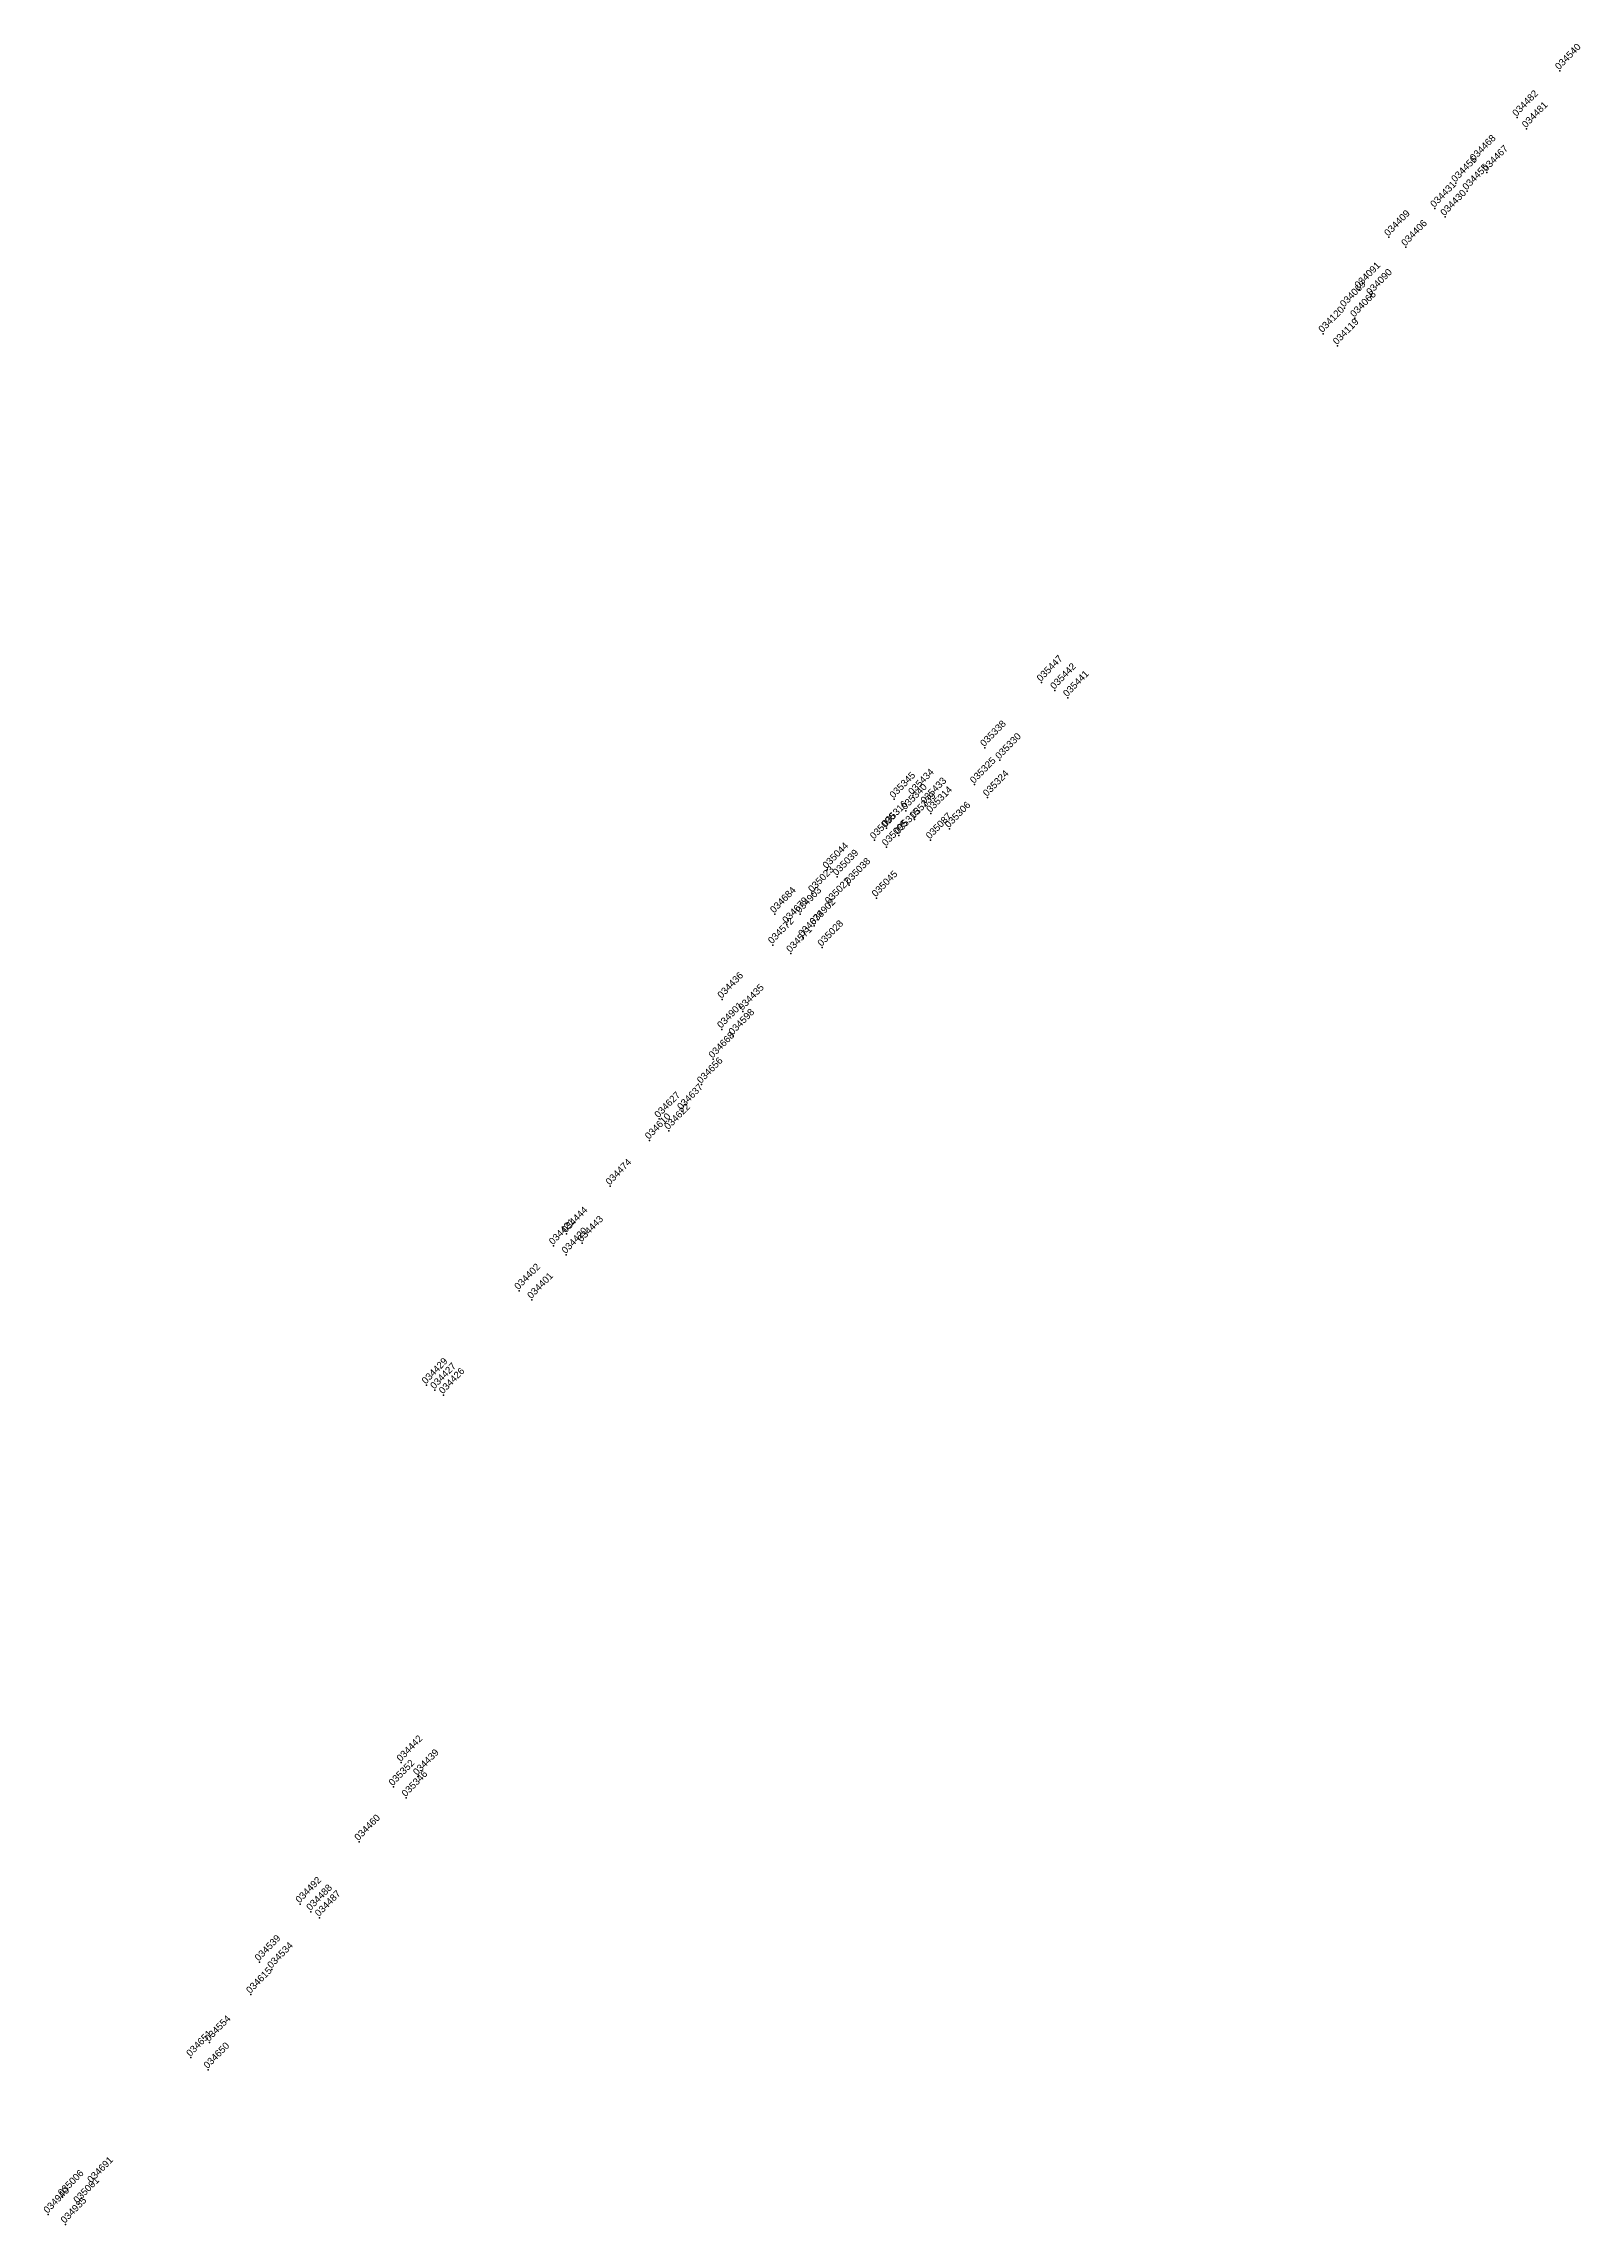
# Model space of a CAD drawing. Header units: millimetres. Extents: x 388988 to 390180, y 8701814 to 8703257.
# Drawn here: x 389768.1 to 389947.4, y 8702723.9 to 8702978.2 of the extents above; entities that cross this region are included whole.
import ezdxf

# ---------------------------------------------------------------- set-up
doc = ezdxf.new("R2010")
doc.units = ezdxf.units.MM
doc.styles.get("Standard").update_dxf_attribs({"font": 'arial.ttf'})

# ---------------------------------------------------------------- blocks, each defined once
blk = doc.blocks.new('Muestras')
blk.add_point((0, 0))
at = {"flags": 1}
for tag, p in [('Canal', (-0.35, 0.1)), ('Muestra', (0.5, 0.1)), ('Fecha', (1, 0.1)), ('Este', (1.5, 0.1)), ('Norte', (2.5, 0.1)), ('Cota', (3.5, 0.1)), ('Azimut', (4.5, 0.1)), ('Angulo', (5.5, 0.1)), ('Alt.Muestra', (6.5, 0.1)), ('A.Muestra', (7.5, 0.1)), ('A.Labor', (8.5, 0.1)), ('Cobre', (9.5, 0.1)), ('Plomo', (10.5, 0.1)), ('Zinc', (11.5, 0.1)), ('Plata', (12.5, 0.1)), ('Oro', (13.5, 0.1)), ('Fierro', (14.5, 0.1)), ('Arsenico', (15.5, 0.1)), ('Antimonio', (16.5, 0.1)), ('Bismuto', (17.5, 0.1)), ('Volframio', (18.5, 0.1)), ('Niquel', (19.5, 0.1)), ('Cobalto', (20.5, 0.1)), ('OxidoDePlomo', (21.5, 0.1)), ('OxidoDeZinc', (22.5, 0.1)), ('Insoluble', (23.5, 0.1))]:
    blk.add_attdef(tag, p, '', height=0.8, dxfattribs=at)
blk.add_attdef('ID', (0, 0.1), '', height=0.8)

msp = doc.modelspace()

# ---------------------------------------------------------------- block references
at = {"rotation": 45.63307303765198}
for p, values in [((389944.99, 8702975.01, 4151.74), {'ID': '034540'}), ((389940.01, 8702969.57, 4151.74), {'ID': '034482'}), ((389941.12, 8702968.24, 4151.74), {'ID': '034481'}), ((389932.88, 8702961.9, 4151.74), {'ID': '034456'}), ((389935.06, 8702964.37, 4151.74), {'ID': '034468'}), ((389936.5, 8702963.16, 4151.74), {'ID': '034467'}), ((389934.19, 8702960.98, 4151.74), {'ID': '034455'}), ((389930.44, 8702958.96, 4151.74), {'ID': '034431'}), ((389931.62, 8702957.97, 4151.74), {'ID': '034430'}), ((389925.06, 8702955.6, 4151.74), {'ID': '034409'}), ((389927.05, 8702954.45, 4151.74), {'ID': '034406'}), ((389921.61, 8702949.53, 4151.74), {'ID': '034091'}), ((389919.9, 8702947.34, 4151.74), {'ID': '034069'}), ((389922.97, 8702948.74, 4151.74), {'ID': '034090'}), ((389917.39, 8702944.36, 4151.47), {'ID': '034120'}), ((389921.09, 8702946.16, 4151.74), {'ID': '034068'}), ((389919.07, 8702942.95, 4151.47), {'ID': '034119'}), ((389884.53, 8702903.67, 4155.38), {'ID': '035447'}), ((389886.1, 8702902.76, 4155.38), {'ID': '035442'}), ((389887.6, 8702901.89, 4155.38), {'ID': '035441'}), ((389877.93, 8702896.08, 4155.38), {'ID': '035338'}), ((389879.69, 8702894.61, 4155.38), {'ID': '035330'}), ((389876.74, 8702891.78, 4155.38), {'ID': '035325'}), ((389867.36, 8702890.06, 4132.53), {'ID': '035345'}), ((389868.71, 8702888.71, 4132.53), {'ID': '035340'}), ((389869.53, 8702890.45, 4132.56), {'ID': '035434'}), ((389870.98, 8702889.43, 4132.56), {'ID': '035433'}), ((389871.65, 8702888.39, 4155.38), {'ID': '035314'}), ((389878.25, 8702890.27, 4155.38), {'ID': '035324'}), ((389866.44, 8702886.71, 4132.53), {'ID': '035316'}), ((389867.91, 8702885.86, 4132.53), {'ID': '035315'}), ((389869.73, 8702887.69, 4132.53), {'ID': '035339'}), ((389873.79, 8702886.6, 4155.38), {'ID': '035306'}), ((389865.07, 8702885.28, 4133.03), {'ID': '035096'}), ((389866.46, 8702884.48, 4132.6), {'ID': '035095'}), ((389871.59, 8702885.3, 4155.38), {'ID': '035087'}), ((389859.54, 8702881.85, 4133.9), {'ID': '035044'}), ((389860.72, 8702881.03, 4133.38), {'ID': '035039'}), ((389857.86, 8702879.09, 4132.66), {'ID': '035023'}), ((389862.12, 8702880.05, 4132.76), {'ID': '035038'}), ((389865.28, 8702878.55, 4155.08), {'ID': '035045'}), ((389853.42, 8702876.67, 4132.66), {'ID': '034684'}), ((389854.85, 8702875.47, 4132.66), {'ID': '034679'}), ((389856.4, 8702876.66, 4132.66), {'ID': '034903'}), ((389859.81, 8702877.73, 4132.66), {'ID': '035022'}), ((389853.18, 8702873.07, 4132.66), {'ID': '034572'}), ((389856.71, 8702873.91, 4132.66), {'ID': '034678'}), ((389858.02, 8702875.3, 4132.66), {'ID': '034902'}), ((389855.31, 8702872.08, 4132.66), {'ID': '034571'}), ((389858.95, 8702872.78, 4155.78), {'ID': '035028'}), ((389847.28, 8702866.72, 4132.53), {'ID': '034436'}), ((389849.7, 8702865.32, 4132.53), {'ID': '034435'}), ((389847.24, 8702863.23, 4155.01), {'ID': '034901'}), ((389848.58, 8702862.45, 4155.01), {'ID': '034598'}), ((389846.25, 8702859.74, 4155.01), {'ID': '034668'}), ((389844.89, 8702856.79, 4155.01), {'ID': '034656'}), ((389839.93, 8702852.78, 4155.01), {'ID': '034627'}), ((389842.58, 8702853.71, 4155.01), {'ID': '034637'}), ((389838.82, 8702850.28, 4154.91), {'ID': '034610'}), ((389841.08, 8702851.4, 4155.01), {'ID': '034622'}), ((389834.24, 8702844.95, 4154.91), {'ID': '034474'}), ((389827.62, 8702837.99, 4155.33), {'ID': '034421'}), ((389829.12, 8702839.37, 4154.91), {'ID': '034444'}), ((389830.95, 8702838.31, 4154.91), {'ID': '034443'}), ((389829.1, 8702836.95, 4155.33), {'ID': '034420'}), ((389823.59, 8702832.74, 4155.33), {'ID': '034402'}), ((389825.1, 8702831.69, 4155.33), {'ID': '034401'}), ((389812.79, 8702821.74, 4155.33), {'ID': '034429'}), ((389813.78, 8702821.16, 4155.33), {'ID': '034427'}), ((389814.78, 8702820.59, 4155.33), {'ID': '034426'}), ((389809.86, 8702777.72, 4453.4), {'ID': '034442'}), ((389808.93, 8702774.88, 4456.63), {'ID': '035352'}), ((389811.77, 8702776.11, 4453.4), {'ID': '034439'}), ((389810.44, 8702773.61, 4456.63), {'ID': '035346'}), ((389804.93, 8702768.49, 4453.4), {'ID': '034460'}), ((389798.06, 8702761.22, 4453.4), {'ID': '034492'}), ((389799.32, 8702760.34, 4453.4), {'ID': '034488'}), ((389800.32, 8702759.64, 4453.4), {'ID': '034487'}), ((389793.3, 8702754.45, 4453.4), {'ID': '034539'}), ((389794.76, 8702753.6, 4453.4), {'ID': '034534'}), ((389792.3, 8702750.67, 4453.65), {'ID': '034615'}), ((389785.32, 8702743.32, 4453.53), {'ID': '034651'}), ((389787.48, 8702745.07, 4453.65), {'ID': '034554'}), ((389787.34, 8702741.91, 4453.53), {'ID': '034650'}), ((389773.77, 8702728.58, 4453.3), {'ID': '034691'}), ((389770.34, 8702727.05, 4453.3), {'ID': '035006'}), ((389772.15, 8702726.21, 4453.3), {'ID': '035001'}), ((389768.66, 8702725.03, 4453.3), {'ID': '034940'}), ((389770.67, 8702723.87, 4453.3), {'ID': '034935'})]:
    msp.add_blockref('Muestras', p, dxfattribs=at).add_auto_attribs(values)

doc.saveas('drawing.dxf')
